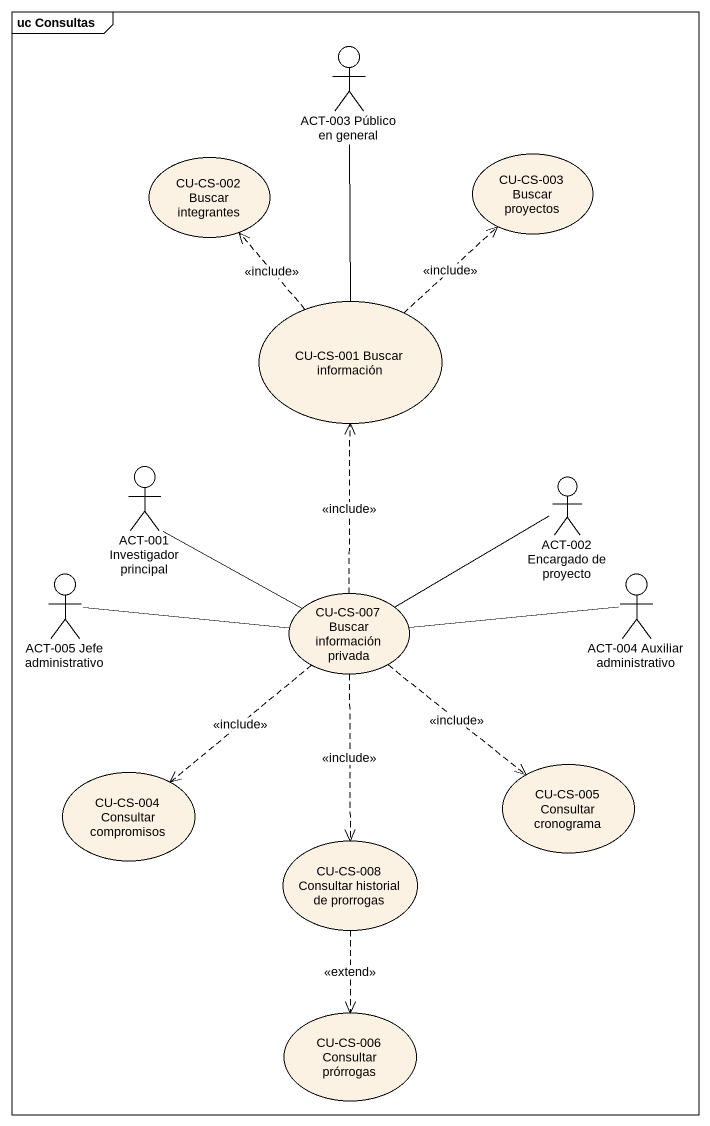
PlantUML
@startuml
mainframe uc Consultas
actor "ACT-003 Público en general" as ACT_003_Público_en_general
usecase "CU-CS-002 Buscar integrantes" as CU_CS_002_Buscar_integrantes
usecase "CU-CS-003 Buscar proyectos" as CU_CS_003_Buscar_proyectos
usecase "CU-CS-001 Buscar información" as CU_CS_001_Buscar_información
actor "ACT-001 Investigador principal" as ACT_001_Investigador
actor "ACT-002 Encargado de proyecto" as ACT_002_Encargado_de
actor "ACT-005 Jefe administrativo" as ACT_005_Jefe_administrativo
usecase "CU-CS-007 Buscar información privada" as CU_CS_007_Buscar
actor "ACT-004 Auxiliar administrativo" as ACT_004_Auxiliar
usecase "CU-CS-004 Consultar compromisos" as CU_CS_004_Consultar
usecase "CU-CS-005 Consultar cronograma" as CU_CS_005_Consultar
usecase "CU-CS-008 Consultar historial de prorrogas" as CU_CS_008_Consultar
usecase "CU-CS-006 Consultar prórrogas" as CU_CS_006_Consultar
ACT_003_Público_en_general -- CU_CS_001_Buscar_información
CU_CS_001_Buscar_información .up.> CU_CS_002_Buscar_integrantes : <<include>>
CU_CS_001_Buscar_información .up.> CU_CS_003_Buscar_proyectos : <<include>>
ACT_001_Investigador -right- CU_CS_007_Buscar
ACT_002_Encargado_de -left- CU_CS_007_Buscar
ACT_005_Jefe_administrativo -right- CU_CS_007_Buscar
CU_CS_007_Buscar .up.> CU_CS_001_Buscar_información : <<include>>
CU_CS_007_Buscar ..> CU_CS_004_Consultar : <<include>>
CU_CS_007_Buscar ..> CU_CS_005_Consultar : <<include>>
CU_CS_007_Buscar ..> CU_CS_008_Consultar : <<include>>
ACT_004_Auxiliar -left- CU_CS_007_Buscar
CU_CS_008_Consultar ..> CU_CS_006_Consultar : <<extend>>
@enduml
